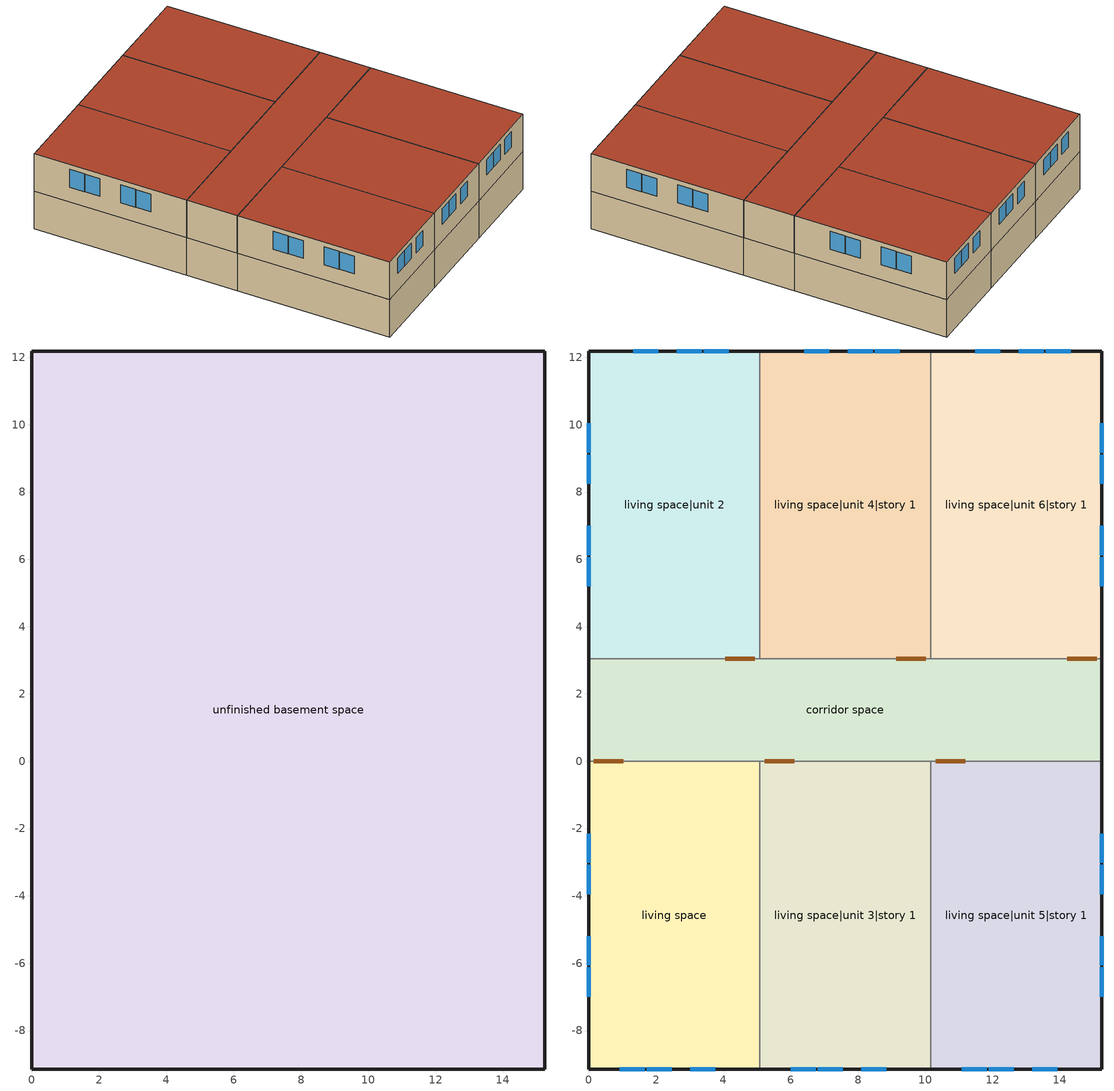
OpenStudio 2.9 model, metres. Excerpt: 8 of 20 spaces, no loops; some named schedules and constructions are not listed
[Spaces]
unfinished basement space
 floor foundation (FloorFndGrndUnfinB): 0,0 0,3.05 15.24,3.05 15.24,0 z-2.44
 floor foundation (FloorFndGrndUnfinB 1): 0,-9.14 0,0 5.08,0 5.08,-9.14 z-2.44
 floor foundation (FloorFndGrndUnfinB 2): 0,3.05 0,12.19 5.08,12.19 5.08,3.05 z-2.44
 floor foundation (FloorFndGrndUnfinB 5): 5.08,-9.14 5.08,0 10.16,0 10.16,-9.14 z-2.44
 floor foundation (FloorFndGrndUnfinB 3): 5.08,3.05 5.08,12.19 10.16,12.19 10.16,3.05 z-2.44
 floor foundation (FloorFndGrndUnfinB 4): 10.16,-9.14 10.16,0 15.24,0 15.24,-9.14 z-2.44
 floor foundation (FloorFndGrndUnfinB 6): 10.16,3.05 10.16,12.19 15.24,12.19 15.24,3.05 z-2.44
 wall foundation (WallFndGrndUnfinB): 0,3.05 0,0 / 15.24,0 15.24,3.05 z-2.44:0
 wall foundation (WallFndGrndUnfinB 1): 0,0 0,-9.14 5.08,-9.14 z-2.44:0
 wall foundation (WallFndGrndUnfinB 2): 5.08,12.19 0,12.19 0,3.05 z-2.44:0
 wall foundation (WallFndGrndUnfinB 5): 5.08,-9.14 10.16,-9.14 z-2.44:0
 wall foundation (WallFndGrndUnfinB 3): 10.16,12.19 5.08,12.19 z-2.44:0
 wall foundation (WallFndGrndUnfinB 4): 10.16,-9.14 15.24,-9.14 15.24,0 z-2.44:0
 wall foundation (WallFndGrndUnfinB 6): 15.24,3.05 15.24,12.19 10.16,12.19 z-2.44:0
 ceiling adiabatic (RoofUnfinUninsExt): 15.24,0 15.24,3.05 0,3.05 0,0 z0
living space
 floor to unfinished basement space (FloorUnfinBInsFin Reversed): 0,-9.14 0,0 5.08,0 5.08,-9.14 z0
 wall outside (WallExtInsFin): 0,0 0,-9.14 5.08,-9.14 z0:2.44
 wall adiabatic (WallIntFinUninsFin): 5.08,0 0,0 z0:2.44
 wall to living space|unit 3|story 1 (WallIntFinUninsFin Reversed): 5.08,-9.14 5.08,0 z0:2.44
 window (WindowConstruction): 0.92,-9.14 1.66,-9.14 / 1.72,-9.14 2.47,-9.14 / 3.01,-9.14 3.76,-9.14 z1.14:2.13; 0,-2.15 0,-3.02 / 0,-3.08 0,-3.95 / 0,-5.2 0,-6.07 / 0,-6.13 0,-6.99 z0.98:2.13
 roof outside (RoofFinInsExt): 5.08,-9.14 5.08,0 0,0 0,-9.14 z2.44
living space|unit 2
 floor to unfinished basement space (FloorUnfinBInsFin Reversed): 0,3.05 0,12.19 5.08,12.19 5.08,3.05 z0
 wall outside (WallExtInsFin): 5.08,12.19 0,12.19 0,3.05 z0:2.44
 wall to living space|unit 4|story 1 (WallIntFinUninsFin Reversed): 5.08,3.05 5.08,12.19 z0:2.44
 wall adiabatic (WallIntFinUninsFin): 0,3.05 5.08,3.05 z0:2.44
 window (WindowConstruction): 4.16,12.19 3.42,12.19 / 3.36,12.19 2.61,12.19 / 2.07,12.19 1.32,12.19 z1.14:2.13; 0,10.04 0,9.17 / 0,9.11 0,8.25 / 0,6.99 0,6.13 / 0,6.07 0,5.2 z0.98:2.13
 roof outside (RoofFinInsExt): 5.08,3.05 5.08,12.19 0,12.19 0,3.05 z2.44
living space|unit 3|story 1
 floor to unfinished basement space (FloorUnfinBInsFin Reversed): 5.08,-9.14 5.08,0 10.16,0 10.16,-9.14 z0
 wall outside (WallExtInsFin): 5.08,-9.14 10.16,-9.14 z0:2.44
 wall to living space|unit 5|story 1 (WallIntFinUninsFin Reversed): 10.16,-9.14 10.16,0 z0:2.44
 wall adiabatic (WallIntFinUninsFin): 10.16,0 5.08,0 z0:2.44
 window (WindowConstruction): 6,-9.14 6.74,-9.14 / 6.8,-9.14 7.55,-9.14 / 8.09,-9.14 8.84,-9.14 z1.14:2.13
 roof outside (RoofFinInsExt): 10.16,-9.14 10.16,0 5.08,0 5.08,-9.14 z2.44
living space|unit 4|story 1
 floor to unfinished basement space (FloorUnfinBInsFin Reversed): 5.08,3.05 5.08,12.19 10.16,12.19 10.16,3.05 z0
 wall outside (WallExtInsFin): 10.16,12.19 5.08,12.19 z0:2.44
 wall to living space|unit 6|story 1 (WallIntFinUninsFin): 10.16,3.05 10.16,12.19 z0:2.44
 wall adiabatic (WallIntFinUninsFin): 5.08,3.05 10.16,3.05 z0:2.44
 window (WindowConstruction): 9.24,12.19 8.5,12.19 / 8.44,12.19 7.69,12.19 / 7.15,12.19 6.4,12.19 z1.14:2.13
 roof outside (RoofFinInsExt): 10.16,3.05 10.16,12.19 5.08,12.19 5.08,3.05 z2.44
living space|unit 5|story 1
 floor to unfinished basement space (FloorUnfinBInsFin Reversed): 10.16,-9.14 10.16,0 15.24,0 15.24,-9.14 z0
 wall outside (WallExtInsFin): 10.16,-9.14 15.24,-9.14 15.24,0 z0:2.44
 wall adiabatic (WallIntFinUninsFin): 15.24,0 10.16,0 z0:2.44
 window (WindowConstruction): 11.08,-9.14 11.82,-9.14 / 11.88,-9.14 12.63,-9.14 / 13.17,-9.14 13.92,-9.14 z1.14:2.13; 15.24,-6.99 15.24,-6.13 / 15.24,-6.07 15.24,-5.2 / 15.24,-3.95 15.24,-3.08 / 15.24,-3.02 15.24,-2.15 z0.98:2.13
 roof outside (RoofFinInsExt): 15.24,-9.14 15.24,0 10.16,0 10.16,-9.14 z2.44
living space|unit 6|story 1
 floor to unfinished basement space (FloorUnfinBInsFin Reversed): 10.16,3.05 10.16,12.19 15.24,12.19 15.24,3.05 z0
 wall outside (WallExtInsFin): 15.24,3.05 15.24,12.19 10.16,12.19 z0:2.44
 wall adiabatic (WallIntFinUninsFin): 10.16,3.05 15.24,3.05 z0:2.44
 window (WindowConstruction): 14.32,12.19 13.58,12.19 / 13.52,12.19 12.77,12.19 / 12.23,12.19 11.48,12.19 z1.14:2.13; 15.24,5.2 15.24,6.07 / 15.24,6.13 15.24,6.99 / 15.24,8.25 15.24,9.11 / 15.24,9.17 15.24,10.04 z0.98:2.13
 roof outside (RoofFinInsExt): 15.24,3.05 15.24,12.19 10.16,12.19 10.16,3.05 z2.44
corridor space
 floor adiabatic (FloorUnfinUninsUnfin): 0,0 0,3.05 15.24,3.05 15.24,0 z0
 wall outside (WallExtUninsUnfin): 0,3.05 0,0 / 15.24,0 15.24,3.05 z0:2.44
 wall adiabatic (WallIntUnfinUninsUnfin): 0,0 5.08,0 10.16,0 15.24,0 / 15.24,3.05 10.16,3.05 5.08,3.05 0,3.05 z0:2.44
 door inside (UninsDoor): 0.15,0 1.02,0 / 4.93,3.05 4.06,3.05 / 5.23,0 6.1,0 / 10.01,3.05 9.14,3.05 / 10.31,0 11.18,0 / 15.09,3.05 14.22,3.05 z0:2.13
 roof outside (RoofUnfinUninsExt): 15.24,0 15.24,3.05 0,3.05 0,0 z2.44
[EnergyManagementSystem:Subroutine]
res_ds_res_ac_unit_6_asys_lk_subrout: Set f_sup = 0.19990009990009988; Set f_ret = 0.10009990009990012; Set f_OA = 0.0; Set oafrate = f_OA * res_ds_res_ac_unit_6_asys_AhVfr; Set suplkfrate = f_sup * res_ds_res_ac_unit_6_asys_AhVfr; Set retlkfrate = f_ret * res_ds_res_ac_unit_6_asys_AhVfr; Set res_ds_res_ac_unit_6_asys_AhToLiv = (@Abs (suplkfrate-retlkfrate-oafrate)); Set res_ds_res_ac_unit_6_asys_LivToAh = 0; Set res_ds_res_ac_unit_6_asys_lk_sup_fan_equiv = 0; Set res_ds_res_ac_unit_6_asys_lk_ret_fan_equiv = oafrate; If res_ds_res_ac_unit_6_asys_AhMfr>0; Set h_SA=(@HFnTdbW res_ds_res_ac_unit_6_asys_AhTt res_ds_res_ac_unit_6_asys_AhWt); Set h_AHZ=(@HFnTdbW res_ds_res_ac_unit_6_asys_AhT res_ds_res_ac_unit_6_asys_AhW); Set h_RA=(@HFnTdbW res_ds_res_ac_unit_6_asys_RaT res_ds_res_ac_unit_6_asys_RaW); Set h_fg=(@HfgAirFnWTdb res_ds_res_ac_unit_6_asys_AhWt res_ds_res_ac_unit_6_asys_AhTt); Set SALkQtot=f_sup*res_ds_res_ac_unit_6_asys_AhMfr*(h_RA-h_SA); Set temp1=h_fg*(res_ds_res_ac_unit_6_asys_RaW-res_ds_res_ac_unit_6_asys_AhWt); Set res_ds_res_ac_unit_6_asys_SupLatLkToLv = f_sup*res_ds_res_ac_unit_6_asys_AhMfr*temp1; Set res_ds_res_ac_unit_6_asys_SupSLkToLv = SALkQtot-res_ds_res_ac_unit_6_asys_SupLatLkToLv; Set eTm=(res_ds_res_ac_unit_6_asys_FanRtf/(res_ds_res_ac_unit_6_asys_AhMfr*1006.0))*41.89; Set eTm=0-eTm; Set temp4=res_ds_res_ac_unit_6_asys_AhT; Set tsup=temp4+((res_ds_res_ac_unit_6_asys_AhTt-res_ds_res_ac_unit_6_asys_AhT)*(@Exp eTm)); Set temp5=tsup-res_ds_res_ac_unit_6_asys_AhTt; Set res_ds_res_ac_unit_6_asys_SupDCnToLv = res_ds_res_ac_unit_6_asys_AhMfr*1006.0*temp5; Set res_ds_res_ac_unit_6_asys_SupDCnToAh = 0-res_ds_res_ac_unit_6_asys_SupDCnToLv; Set eTm=(res_ds_res_ac_unit_6_asys_FanRtf/(res_ds_res_ac_unit_6_asys_AhMfr*1006.0))*15.515; Set eTm=0-eTm; Set temp6=res_ds_res_ac_unit_6_asys_AhT; Set tret=temp6+((res_ds_res_ac_unit_6_asys_RaT-res_ds_res_ac_unit_6_asys_AhT)*(@Exp eTm)); Set temp7=tret-res_ds_res_ac_unit_6_asys_RaT; Set res_ds_res_ac_unit_6_asys_RetDCnToPl=res_ds_res_ac_unit_6_asys_AhMfr*1006.0*temp7; Set res_ds_res_ac_unit_6_asys_RetDCnToAh=0-res_ds_res_ac_unit_6_asys_RetDCnToPl; Set res_ds_res_ac_unit_6_asys_RetLatLk=0; Set temp2=(res_ds_res_ac_unit_6_asys_AhT-res_ds_res_ac_unit_6_asys_RaT); Set res_ds_res_ac_unit_6_asys_RetSLk=f_ret*res_ds_res_ac_unit_6_asys_AhMfr*1006.0*temp2; Set QtLkToAHZn=f_sup*res_ds_res_ac_unit_6_asys_AhMfr*(h_SA-h_AHZ); Set temp3=(res_ds_res_ac_unit_6_asys_AhWt-res_ds_res_ac_unit_6_asys_AhW); Set res_ds_res_ac_unit_6_asys_SupLatLkToAh=f_sup*res_ds_res_ac_unit_6_asys_AhMfr*h_fg; Set res_ds_res_ac_unit_6_asys_SupLatLkToAh=res_ds_res_ac_unit_6_asys_SupLatLkToAh*temp3; Set res_ds_res_ac_unit_6_asys_SupSLkToAh=QtLkToAHZn-res_ds_res_ac_unit_6_asys_SupLatLkToAh; Else; Set res_ds_res_ac_unit_6_asys_SupLatLkToLv=0; Set res_ds_res_ac_unit_6_asys_SupSLkToLv=0; Set res_ds_res_ac_unit_6_asys_SupDCnToLv=0; Set res_ds_res_ac_unit_6_asys_SupDCnToAh=0; Set res_ds_res_ac_unit_6_asys_RetDCnToPl=0; Set res_ds_res_ac_unit_6_asys_RetDCnToAh=0; Set res_ds_res_ac_unit_6_asys_RetLatLk=0; Set res_ds_res_ac_unit_6_asys_RetSLk=0; Set res_ds_res_ac_unit_6_asys_SupLatLkToAh=0; Set res_ds_res_ac_unit_6_asys_SupSLkToAh=0; EndIf
res_ds_res_fur_gas_unit_6_asys_lk_subrout: Set f_sup = 0.19990009990009988; Set f_ret = 0.10009990009990012; Set f_OA = 0.0; Set oafrate = f_OA * res_ds_res_fur_gas_unit_6_asys_AhVfr; Set suplkfrate = f_sup * res_ds_res_fur_gas_unit_6_asys_AhVfr; Set retlkfrate = f_ret * res_ds_res_fur_gas_unit_6_asys_AhVfr; Set res_ds_res_fur_gas_unit_6_asys_AhToLiv = (@Abs (suplkfrate-retlkfrate-oafrate)); Set res_ds_res_fur_gas_unit_6_asys_LivToAh = 0; Set res_ds_res_fur_gas_unit_6_asys_lk_sup_fan_equiv = 0; Set res_ds_res_fur_gas_unit_6_asys_lk_ret_fan_equiv = oafrate; If res_ds_res_fur_gas_unit_6_asys_AhMfr>0; Set h_SA=(@HFnTdbW res_ds_res_fur_gas_unit_6_asys_AhTt res_ds_res_fur_gas_unit_6_asys_AhWt); Set h_AHZ=(@HFnTdbW res_ds_res_fur_gas_unit_6_asys_AhT res_ds_res_fur_gas_unit_6_asys_AhW); Set h_RA=(@HFnTdbW res_ds_res_fur_gas_unit_6_asys_RaT res_ds_res_fur_gas_unit_6_asys_RaW); Set h_fg=(@HfgAirFnWTdb res_ds_res_fur_gas_unit_6_asys_AhWt res_ds_res_fur_gas_unit_6_asys_AhTt); Set SALkQtot=f_sup*res_ds_res_fur_gas_unit_6_asys_AhMfr*(h_RA-h_SA); Set temp1=h_fg*(res_ds_res_fur_gas_unit_6_asys_RaW-res_ds_res_fur_gas_unit_6_asys_AhWt); Set res_ds_res_fur_gas_unit_6_asys_SupLatLkToLv = f_sup*res_ds_res_fur_gas_unit_6_asys_AhMfr*temp1; Set res_ds_res_fur_gas_unit_6_asys_SupSLkToLv = SALkQtot-res_ds_res_fur_gas_unit_6_asys_SupLatLkToLv; Set eTm=(res_ds_res_fur_gas_unit_6_asys_FanRtf/(res_ds_res_fur_gas_unit_6_asys_AhMfr*1006.0))*41.89; Set eTm=0-eTm; Set temp4=res_ds_res_fur_gas_unit_6_asys_AhT; Set tsup=temp4+((res_ds_res_fur_gas_unit_6_asys_AhTt-res_ds_res_fur_gas_unit_6_asys_AhT)*(@Exp eTm)); Set temp5=tsup-res_ds_res_fur_gas_unit_6_asys_AhTt; Set res_ds_res_fur_gas_unit_6_asys_SupDCnToLv = res_ds_res_fur_gas_unit_6_asys_AhMfr*1006.0*temp5; Set res_ds_res_fur_gas_unit_6_asys_SupDCnToAh = 0-res_ds_res_fur_gas_unit_6_asys_SupDCnToLv; Set eTm=(res_ds_res_fur_gas_unit_6_asys_FanRtf/(res_ds_res_fur_gas_unit_6_asys_AhMfr*1006.0))*15.515; Set eTm=0-eTm; Set temp6=res_ds_res_fur_gas_unit_6_asys_AhT; Set tret=temp6+((res_ds_res_fur_gas_unit_6_asys_RaT-res_ds_res_fur_gas_unit_6_asys_AhT)*(@Exp eTm)); Set temp7=tret-res_ds_res_fur_gas_unit_6_asys_RaT; Set res_ds_res_fur_gas_unit_6_asys_RetDCnToPl=res_ds_res_fur_gas_unit_6_asys_AhMfr*1006.0*temp7; Set res_ds_res_fur_gas_unit_6_asys_RetDCnToAh=0-res_ds_res_fur_gas_unit_6_asys_RetDCnToPl; Set res_ds_res_fur_gas_unit_6_asys_RetLatLk=0; Set temp2=(res_ds_res_fur_gas_unit_6_asys_AhT-res_ds_res_fur_gas_unit_6_asys_RaT); Set res_ds_res_fur_gas_unit_6_asys_RetSLk=f_ret*res_ds_res_fur_gas_unit_6_asys_AhMfr*1006.0*temp2; Set QtLkToAHZn=f_sup*res_ds_res_fur_gas_unit_6_asys_AhMfr*(h_SA-h_AHZ); Set temp3=(res_ds_res_fur_gas_unit_6_asys_AhWt-res_ds_res_fur_gas_unit_6_asys_AhW); Set res_ds_res_fur_gas_unit_6_asys_SupLatLkToAh=f_sup*res_ds_res_fur_gas_unit_6_asys_AhMfr*h_fg; Set res_ds_res_fur_gas_unit_6_asys_SupLatLkToAh=res_ds_res_fur_gas_unit_6_asys_SupLatLkToAh*temp3; Set res_ds_res_fur_gas_unit_6_asys_SupSLkToAh=QtLkToAHZn-res_ds_res_fur_gas_unit_6_asys_SupLatLkToAh; Else; Set res_ds_res_fur_gas_unit_6_asys_SupLatLkToLv=0; Set res_ds_res_fur_gas_unit_6_asys_SupSLkToLv=0; Set res_ds_res_fur_gas_unit_6_asys_SupDCnToLv=0; Set res_ds_res_fur_gas_unit_6_asys_SupDCnToAh=0; Set res_ds_res_fur_gas_unit_6_asys_RetDCnToPl=0; Set res_ds_res_fur_gas_unit_6_asys_RetDCnToAh=0; Set res_ds_res_fur_gas_unit_6_asys_RetLatLk=0; Set res_ds_res_fur_gas_unit_6_asys_RetSLk=0; Set res_ds_res_fur_gas_unit_6_asys_SupLatLkToAh=0; Set res_ds_res_fur_gas_unit_6_asys_SupSLkToAh=0; EndIf
[EnergyManagementSystem:ProgramCallingManager]
res ds res fur gas_unit 5 asys program calling manager: EndOfSystemTimestepAfterHVACReporting; res_ds_res_fur_gas_unit_5_asys_program
res af_6 program calling manager: BeginTimestepBeforePredictor; res_infil_6_program; res_nv_6_program
res ds res ac_unit 6 asys program calling manager: EndOfSystemTimestepAfterHVACReporting; res_ds_res_ac_unit_6_asys_program
res ds res fur gas_unit 6 asys program calling manager: EndOfSystemTimestepAfterHVACReporting; res_ds_res_fur_gas_unit_6_asys_program
[Schedule:Ruleset]
Name | Default Day Schedule | Summer Design Day Schedule | Winter Design Day Schedule
res nv_1 temp schedule | Schedule Day 20
res nv_1 avail schedule | Schedule Day 21
res mv_1 range exhaust schedule | Schedule Day 24 | res mv_1 range exhaust schedule summer design | res mv_1 range exhaust schedule winter design
res mv_1 bath exhaust schedule | Schedule Day 25 | res mv_1 bath exhaust schedule summer design | res mv_1 bath exhaust schedule winter design
res nv_2 temp schedule | Schedule Day 26
res nv_2 avail schedule | Schedule Day 27
res mv_2 range exhaust schedule | Schedule Day 30 | res mv_2 range exhaust schedule summer design | res mv_2 range exhaust schedule winter design
res mv_2 bath exhaust schedule | Schedule Day 31 | res mv_2 bath exhaust schedule summer design | res mv_2 bath exhaust schedule winter design
res nv_3 temp schedule | Schedule Day 32
res nv_3 avail schedule | Schedule Day 33
res mv_3 range exhaust schedule | Schedule Day 36 | res mv_3 range exhaust schedule summer design | res mv_3 range exhaust schedule winter design
res mv_3 bath exhaust schedule | Schedule Day 37 | res mv_3 bath exhaust schedule summer design | res mv_3 bath exhaust schedule winter design
res nv_4 temp schedule | Schedule Day 38
res nv_4 avail schedule | Schedule Day 39
res mv_4 range exhaust schedule | Schedule Day 42 | res mv_4 range exhaust schedule summer design | res mv_4 range exhaust schedule winter design
res mv_4 bath exhaust schedule | Schedule Day 43 | res mv_4 bath exhaust schedule summer design | res mv_4 bath exhaust schedule winter design
res nv_5 temp schedule | Schedule Day 44
res nv_5 avail schedule | Schedule Day 45
res mv_5 range exhaust schedule | Schedule Day 48 | res mv_5 range exhaust schedule summer design | res mv_5 range exhaust schedule winter design
res mv_5 bath exhaust schedule | Schedule Day 49 | res mv_5 bath exhaust schedule summer design | res mv_5 bath exhaust schedule winter design
res nv_6 temp schedule | Schedule Day 50
res nv_6 avail schedule | Schedule Day 51
res mv_6 range exhaust schedule | Schedule Day 54 | res mv_6 range exhaust schedule summer design | res mv_6 range exhaust schedule winter design
res mv_6 bath exhaust schedule | Schedule Day 55 | res mv_6 bath exhaust schedule summer design | res mv_6 bath exhaust schedule winter design
[Schedule:Day]
Window shading schedule allday1; Window shading schedule allday2; Window shading schedule allday3; Window shading schedule allday4; Window shading schedule allday11; Window shading schedule allday12; Schedule Day 5; Schedule Day 6; Schedule Day 7; res refrig schedule winter design; Schedule Day 20; Schedule Day 21; Schedule Day 24; res mv_1 range exhaust schedule winter design; Schedule Day 25; res mv_1 bath exhaust schedule winter design; Schedule Day 26; Schedule Day 27; Schedule Day 30; res mv_2 range exhaust schedule winter design; Schedule Day 31; res mv_2 bath exhaust schedule winter design; Schedule Day 32; Schedule Day 33; Schedule Day 36; res mv_3 range exhaust schedule winter design; Schedule Day 37; res mv_3 bath exhaust schedule winter design; Schedule Day 38; Schedule Day 39; Schedule Day 42; res mv_4 range exhaust schedule winter design; Schedule Day 43; res mv_4 bath exhaust schedule winter design; Schedule Day 44; Schedule Day 45; Schedule Day 48; res mv_5 range exhaust schedule winter design; Schedule Day 49; res mv_5 bath exhaust schedule winter design; Schedule Day 50; Schedule Day 51; Schedule Day 54; res mv_6 range exhaust schedule winter design; Schedule Day 55; res mv_6 bath exhaust schedule winter design: 24, 0, 0
Window shading schedule allday5; Window shading schedule allday6; Window shading schedule allday7; Window shading schedule allday8; Window shading schedule allday9; Window shading schedule allday10; res refrig schedule summer design; res mv_1 range exhaust schedule summer design; res mv_1 bath exhaust schedule summer design; res mv_2 range exhaust schedule summer design; res mv_2 bath exhaust schedule summer design; res mv_3 range exhaust schedule summer design; res mv_3 bath exhaust schedule summer design; res mv_4 range exhaust schedule summer design; res mv_4 bath exhaust schedule summer design; res mv_5 range exhaust schedule summer design; res mv_5 bath exhaust schedule summer design; res mv_6 range exhaust schedule summer design; res mv_6 bath exhaust schedule summer design: 24, 0, 1
res heating setpoint allday1; res heating setpoint allday2; res heating setpoint allday3; res heating setpoint allday4; res heating setpoint allday5; res heating setpoint allday6; res heating setpoint allday7; res heating setpoint allday8; res heating setpoint allday9; res heating setpoint allday10; res heating setpoint allday11; res heating setpoint allday12: 24, 0, 21.6667
res heating setpoint winter design; res cooling setpoint winter design: 24, 0, 21.1111
res heating setpoint summer design; res cooling setpoint summer design; res nv_1 temp schedule allday1; res nv_1 temp schedule allday2; res nv_1 temp schedule allday3; res nv_1 temp schedule allday4; res nv_1 temp schedule allday11; res nv_1 temp schedule allday12; res nv_2 temp schedule allday1; res nv_2 temp schedule allday2; res nv_2 temp schedule allday3; res nv_2 temp schedule allday4; res nv_2 temp schedule allday11; res nv_2 temp schedule allday12; res nv_3 temp schedule allday1; res nv_3 temp schedule allday2; res nv_3 temp schedule allday3; res nv_3 temp schedule allday4; res nv_3 temp schedule allday11; res nv_3 temp schedule allday12; res nv_4 temp schedule allday1; res nv_4 temp schedule allday2; res nv_4 temp schedule allday3; res nv_4 temp schedule allday4; res nv_4 temp schedule allday11; res nv_4 temp schedule allday12; res nv_5 temp schedule allday1; res nv_5 temp schedule allday2; res nv_5 temp schedule allday3; res nv_5 temp schedule allday4; res nv_5 temp schedule allday11; res nv_5 temp schedule allday12; res nv_6 temp schedule allday1; res nv_6 temp schedule allday2; res nv_6 temp schedule allday3; res nv_6 temp schedule allday4; res nv_6 temp schedule allday11; res nv_6 temp schedule allday12: 24, 0, 23.8889
res cooling setpoint allday1; res cooling setpoint allday2; res cooling setpoint allday3; res cooling setpoint allday4; res cooling setpoint allday5; res cooling setpoint allday6; res cooling setpoint allday7; res cooling setpoint allday8; res cooling setpoint allday9; res cooling setpoint allday10; res cooling setpoint allday11; res cooling setpoint allday12: 24, 0, 24.4444
res refrig schedule allday1; res refrig schedule allday12: 1, 0, 0.610949, 2, 0, 0.595675, 3, 0, 0.580401, 4, 0, 0.565128, 6, 0, 0.549854, 7, 0, 0.580401, 8, 0, 0.610949, 10, 0, 0.626223, 12, 0, 0.610949, 15, 0, 0.641496, 16, 0, 0.626223, 17, 0, 0.672044, 18, 0, 0.733139, 19, 0, 0.763686, 20, 0, 0.733139, 21, 0, 0.717865, 22, 0, 0.702591, 23, 0, 0.672044, 24, 0, 0.626223
res refrig schedule allday2: 1, 0, 0.609489, 2, 0, 0.594252, 3, 0, 0.579015, 4, 0, 0.563777, 6, 0, 0.54854, 7, 0, 0.579015, 8, 0, 0.609489, 10, 0, 0.624726, 12, 0, 0.609489, 15, 0, 0.639964, 16, 0, 0.624726, 17, 0, 0.670438, 18, 0, 0.731387, 19, 0, 0.761861, 20, 0, 0.731387, 21, 0, 0.71615, 22, 0, 0.700912, 23, 0, 0.670438, 24, 0, 0.624726
res refrig schedule allday3; res refrig schedule allday4; res refrig schedule allday5: 1, 0, 0.791241, 2, 0, 0.77146, 3, 0, 0.751679, 4, 0, 0.731898, 6, 0, 0.712117, 7, 0, 0.751679, 8, 0, 0.791241, 10, 0, 0.811022, 12, 0, 0.791241, 15, 0, 0.830803, 16, 0, 0.811022, 17, 0, 0.870365, 18, 0, 0.949489, 19, 0, 0.989051, 20, 0, 0.949489, 21, 0, 0.929708, 22, 0, 0.909927, 23, 0, 0.870365, 24, 0, 0.811022
res refrig schedule allday6; res refrig schedule allday7; res refrig schedule allday8; res refrig schedule allday9: 1, 0, 0.8, 2, 0, 0.78, 3, 0, 0.76, 4, 0, 0.74, 6, 0, 0.72, 7, 0, 0.76, 8, 0, 0.8, 10, 0, 0.82, 12, 0, 0.8, 15, 0, 0.84, 16, 0, 0.82, 17, 0, 0.88, 18, 0, 0.96, 19, 0, 1, 20, 0, 0.96, 21, 0, 0.94, 22, 0, 0.92, 23, 0, 0.88, 24, 0, 0.82
res refrig schedule allday10: 1, 0, 0.679562, 2, 0, 0.662573, 3, 0, 0.645584, 4, 0, 0.628595, 6, 0, 0.611606, 7, 0, 0.645584, 8, 0, 0.679562, 10, 0, 0.696551, 12, 0, 0.679562, 15, 0, 0.71354, 16, 0, 0.696551, 17, 0, 0.747518, 18, 0, 0.815474, 19, 0, 0.849453, 20, 0, 0.815474, 21, 0, 0.798485, 22, 0, 0.781496, 23, 0, 0.747518, 24, 0, 0.696551
res refrig schedule allday11: 1, 0, 0.675182, 2, 0, 0.658303, 3, 0, 0.641423, 4, 0, 0.624544, 6, 0, 0.607664, 7, 0, 0.641423, 8, 0, 0.675182, 10, 0, 0.692062, 12, 0, 0.675182, 15, 0, 0.708942, 16, 0, 0.692062, 17, 0, 0.742701, 18, 0, 0.810219, 19, 0, 0.843978, 20, 0, 0.810219, 21, 0, 0.793339, 22, 0, 0.77646, 23, 0, 0.742701, 24, 0, 0.692062
res nv_1 temp schedule allday5; res nv_1 temp schedule allday6; res nv_1 temp schedule allday7; res nv_1 temp schedule allday8; res nv_1 temp schedule allday9; res nv_1 temp schedule allday10; res nv_2 temp schedule allday5; res nv_2 temp schedule allday6; res nv_2 temp schedule allday7; res nv_2 temp schedule allday8; res nv_2 temp schedule allday9; res nv_2 temp schedule allday10; res nv_3 temp schedule allday5; res nv_3 temp schedule allday6; res nv_3 temp schedule allday7; res nv_3 temp schedule allday8; res nv_3 temp schedule allday9; res nv_3 temp schedule allday10; res nv_4 temp schedule allday5; res nv_4 temp schedule allday6; res nv_4 temp schedule allday7; res nv_4 temp schedule allday8; res nv_4 temp schedule allday9; res nv_4 temp schedule allday10; res nv_5 temp schedule allday5; res nv_5 temp schedule allday6; res nv_5 temp schedule allday7; res nv_5 temp schedule allday8; res nv_5 temp schedule allday9; res nv_5 temp schedule allday10; res nv_6 temp schedule allday5; res nv_6 temp schedule allday6; res nv_6 temp schedule allday7; res nv_6 temp schedule allday8; res nv_6 temp schedule allday9; res nv_6 temp schedule allday10: 24, 0, 22.2222
res nv_1 availability schedule allday1 on; res nv_1 availability schedule allday1 on 1; res nv_1 availability schedule allday1 on 2; res nv_1 availability schedule allday1 on 3; res nv_1 availability schedule allday1 on 4; res nv_1 availability schedule allday1 on 5; res nv_1 availability schedule allday1 on 6; res nv_1 availability schedule allday1 on 7; res nv_1 availability schedule allday1 on 8; res nv_1 availability schedule allday1 on 9; res nv_1 availability schedule allday1 on 10; res nv_1 availability schedule allday1 on 11; res nv_2 availability schedule allday1 on; res nv_2 availability schedule allday1 on 1; res nv_2 availability schedule allday1 on 2; res nv_2 availability schedule allday1 on 3; res nv_2 availability schedule allday1 on 4; res nv_2 availability schedule allday1 on 5; res nv_2 availability schedule allday1 on 6; res nv_2 availability schedule allday1 on 7; res nv_2 availability schedule allday1 on 8; res nv_2 availability schedule allday1 on 9; res nv_2 availability schedule allday1 on 10; res nv_2 availability schedule allday1 on 11; res nv_3 availability schedule allday1 on; res nv_3 availability schedule allday1 on 1; res nv_3 availability schedule allday1 on 2; res nv_3 availability schedule allday1 on 3; res nv_3 availability schedule allday1 on 4; res nv_3 availability schedule allday1 on 5; res nv_3 availability schedule allday1 on 6; res nv_3 availability schedule allday1 on 7; res nv_3 availability schedule allday1 on 8; res nv_3 availability schedule allday1 on 9; res nv_3 availability schedule allday1 on 10; res nv_3 availability schedule allday1 on 11; res nv_4 availability schedule allday1 on; res nv_4 availability schedule allday1 on 1; res nv_4 availability schedule allday1 on 2; res nv_4 availability schedule allday1 on 3; res nv_4 availability schedule allday1 on 4; res nv_4 availability schedule allday1 on 5; res nv_4 availability schedule allday1 on 6; res nv_4 availability schedule allday1 on 7; res nv_4 availability schedule allday1 on 8; res nv_4 availability schedule allday1 on 9; res nv_4 availability schedule allday1 on 10; res nv_4 availability schedule allday1 on 11; res nv_5 availability schedule allday1 on; res nv_5 availability schedule allday1 on 1; res nv_5 availability schedule allday1 on 2; res nv_5 availability schedule allday1 on 3; res nv_5 availability schedule allday1 on 4; res nv_5 availability schedule allday1 on 5; res nv_5 availability schedule allday1 on 6; res nv_5 availability schedule allday1 on 7; res nv_5 availability schedule allday1 on 8; res nv_5 availability schedule allday1 on 9; res nv_5 availability schedule allday1 on 10; res nv_5 availability schedule allday1 on 11; res nv_6 availability schedule allday1 on; res nv_6 availability schedule allday1 on 1; res nv_6 availability schedule allday1 on 2; res nv_6 availability schedule allday1 on 3; res nv_6 availability schedule allday1 on 4; res nv_6 availability schedule allday1 on 5; res nv_6 availability schedule allday1 on 6; res nv_6 availability schedule allday1 on 7; res nv_6 availability schedule allday1 on 8; res nv_6 availability schedule allday1 on 9; res nv_6 availability schedule allday1 on 10; res nv_6 availability schedule allday1 on 11: 1, 0, 1, 2, 0, 1, 3, 0, 1, 4, 0, 1, 5, 0, 1, 6, 0, 1, 7, 0, 1, 8, 0, 1, 9, 0, 1, 10, 0, 1, 11, 0, 1, 12, 0, 1, 13, 0, 1, 14, 0, 1, 15, 0, 1, 16, 0, 1, 17, 0, 1, 18, 0, 1, 19, 0, 1, 20, 0, 1, 21, 0, 1, 22, 0, 1, 23, 0, 1, 24, 0, 1
res mv_1 range exhaust schedule allday1; res mv_1 range exhaust schedule allday2; res mv_1 range exhaust schedule allday3; res mv_1 range exhaust schedule allday4; res mv_1 range exhaust schedule allday5; res mv_1 range exhaust schedule allday6; res mv_1 range exhaust schedule allday7; res mv_1 range exhaust schedule allday8; res mv_1 range exhaust schedule allday9; res mv_1 range exhaust schedule allday10; res mv_1 range exhaust schedule allday11; res mv_1 range exhaust schedule allday12; res mv_2 range exhaust schedule allday1; res mv_2 range exhaust schedule allday2; res mv_2 range exhaust schedule allday3; res mv_2 range exhaust schedule allday4; res mv_2 range exhaust schedule allday5; res mv_2 range exhaust schedule allday6; res mv_2 range exhaust schedule allday7; res mv_2 range exhaust schedule allday8; res mv_2 range exhaust schedule allday9; res mv_2 range exhaust schedule allday10; res mv_2 range exhaust schedule allday11; res mv_2 range exhaust schedule allday12; res mv_3 range exhaust schedule allday1; res mv_3 range exhaust schedule allday2; res mv_3 range exhaust schedule allday3; res mv_3 range exhaust schedule allday4; res mv_3 range exhaust schedule allday5; res mv_3 range exhaust schedule allday6; res mv_3 range exhaust schedule allday7; res mv_3 range exhaust schedule allday8; res mv_3 range exhaust schedule allday9; res mv_3 range exhaust schedule allday10; res mv_3 range exhaust schedule allday11; res mv_3 range exhaust schedule allday12; res mv_4 range exhaust schedule allday1; res mv_4 range exhaust schedule allday2; res mv_4 range exhaust schedule allday3; res mv_4 range exhaust schedule allday4; res mv_4 range exhaust schedule allday5; res mv_4 range exhaust schedule allday6; res mv_4 range exhaust schedule allday7; res mv_4 range exhaust schedule allday8; res mv_4 range exhaust schedule allday9; res mv_4 range exhaust schedule allday10; res mv_4 range exhaust schedule allday11; res mv_4 range exhaust schedule allday12; res mv_5 range exhaust schedule allday1; res mv_5 range exhaust schedule allday2; res mv_5 range exhaust schedule allday3; res mv_5 range exhaust schedule allday4; res mv_5 range exhaust schedule allday5; res mv_5 range exhaust schedule allday6; res mv_5 range exhaust schedule allday7; res mv_5 range exhaust schedule allday8; res mv_5 range exhaust schedule allday9; res mv_5 range exhaust schedule allday10; res mv_5 range exhaust schedule allday11; res mv_5 range exhaust schedule allday12; res mv_6 range exhaust schedule allday1; res mv_6 range exhaust schedule allday2; res mv_6 range exhaust schedule allday3; res mv_6 range exhaust schedule allday4; res mv_6 range exhaust schedule allday5; res mv_6 range exhaust schedule allday6; res mv_6 range exhaust schedule allday7; res mv_6 range exhaust schedule allday8; res mv_6 range exhaust schedule allday9; res mv_6 range exhaust schedule allday10; res mv_6 range exhaust schedule allday11; res mv_6 range exhaust schedule allday12: 15, 0, 0, 16, 0, 1, 24, 0, 0
res mv_1 bath exhaust schedule allday1; res mv_1 bath exhaust schedule allday2; res mv_1 bath exhaust schedule allday3; res mv_1 bath exhaust schedule allday4; res mv_1 bath exhaust schedule allday5; res mv_1 bath exhaust schedule allday6; res mv_1 bath exhaust schedule allday7; res mv_1 bath exhaust schedule allday8; res mv_1 bath exhaust schedule allday9; res mv_1 bath exhaust schedule allday10; res mv_1 bath exhaust schedule allday11; res mv_1 bath exhaust schedule allday12; res mv_2 bath exhaust schedule allday1; res mv_2 bath exhaust schedule allday2; res mv_2 bath exhaust schedule allday3; res mv_2 bath exhaust schedule allday4; res mv_2 bath exhaust schedule allday5; res mv_2 bath exhaust schedule allday6; res mv_2 bath exhaust schedule allday7; res mv_2 bath exhaust schedule allday8; res mv_2 bath exhaust schedule allday9; res mv_2 bath exhaust schedule allday10; res mv_2 bath exhaust schedule allday11; res mv_2 bath exhaust schedule allday12; res mv_3 bath exhaust schedule allday1; res mv_3 bath exhaust schedule allday2; res mv_3 bath exhaust schedule allday3; res mv_3 bath exhaust schedule allday4; res mv_3 bath exhaust schedule allday5; res mv_3 bath exhaust schedule allday6; res mv_3 bath exhaust schedule allday7; res mv_3 bath exhaust schedule allday8; res mv_3 bath exhaust schedule allday9; res mv_3 bath exhaust schedule allday10; res mv_3 bath exhaust schedule allday11; res mv_3 bath exhaust schedule allday12; res mv_4 bath exhaust schedule allday1; res mv_4 bath exhaust schedule allday2; res mv_4 bath exhaust schedule allday3; res mv_4 bath exhaust schedule allday4; res mv_4 bath exhaust schedule allday5; res mv_4 bath exhaust schedule allday6; res mv_4 bath exhaust schedule allday7; res mv_4 bath exhaust schedule allday8; res mv_4 bath exhaust schedule allday9; res mv_4 bath exhaust schedule allday10; res mv_4 bath exhaust schedule allday11; res mv_4 bath exhaust schedule allday12; res mv_5 bath exhaust schedule allday1; res mv_5 bath exhaust schedule allday2; res mv_5 bath exhaust schedule allday3; res mv_5 bath exhaust schedule allday4; res mv_5 bath exhaust schedule allday5; res mv_5 bath exhaust schedule allday6; res mv_5 bath exhaust schedule allday7; res mv_5 bath exhaust schedule allday8; res mv_5 bath exhaust schedule allday9; res mv_5 bath exhaust schedule allday10; res mv_5 bath exhaust schedule allday11; res mv_5 bath exhaust schedule allday12; res mv_6 bath exhaust schedule allday1; res mv_6 bath exhaust schedule allday2; res mv_6 bath exhaust schedule allday3; res mv_6 bath exhaust schedule allday4; res mv_6 bath exhaust schedule allday5; res mv_6 bath exhaust schedule allday6; res mv_6 bath exhaust schedule allday7; res mv_6 bath exhaust schedule allday8; res mv_6 bath exhaust schedule allday9; res mv_6 bath exhaust schedule allday10; res mv_6 bath exhaust schedule allday11; res mv_6 bath exhaust schedule allday12: 4, 0, 0, 5, 0, 1, 24, 0, 0
[Schedule:Rule] Apply Monday=Yes; Apply Wednesday=Yes; Apply Friday=Yes; Date Specification Type=DateRange; Start Day=1
Name | Schedule Ruleset | Rule Order | Day Schedule | Apply Sunday | Apply Tuesday | Apply Thursday | Apply Saturday | Start Month | End Month | End Day
Window shading schedule allday rule12 | Window shading schedule | 0 | Window shading schedule allday12 | Yes | Yes | Yes | Yes | 12 | 12 | 31
res heating setpoint allday rule1 | res heating setpoint | 11 | res heating setpoint allday1 | Yes | Yes | Yes | Yes | 1 | 1 | 31
res heating setpoint allday rule2 | res heating setpoint | 10 | res heating setpoint allday2 | Yes | Yes | Yes | Yes | 2 | 2 | 28
res heating setpoint allday rule3 | res heating setpoint | 9 | res heating setpoint allday3 | Yes | Yes | Yes | Yes | 3 | 3 | 31
res heating setpoint allday rule4 | res heating setpoint | 8 | res heating setpoint allday4 | Yes | Yes | Yes | Yes | 4 | 4 | 30
res heating setpoint allday rule5 | res heating setpoint | 7 | res heating setpoint allday5 | Yes | Yes | Yes | Yes | 5 | 5 | 31
res heating setpoint allday rule6 | res heating setpoint | 6 | res heating setpoint allday6 | Yes | Yes | Yes | Yes | 6 | 6 | 30
res heating setpoint allday rule7 | res heating setpoint | 5 | res heating setpoint allday7 | Yes | Yes | Yes | Yes | 7 | 7 | 31
res heating setpoint allday rule8 | res heating setpoint | 4 | res heating setpoint allday8 | Yes | Yes | Yes | Yes | 8 | 8 | 31
res heating setpoint allday rule9 | res heating setpoint | 3 | res heating setpoint allday9 | Yes | Yes | Yes | Yes | 9 | 9 | 30
res heating setpoint allday rule10 | res heating setpoint | 2 | res heating setpoint allday10 | Yes | Yes | Yes | Yes | 10 | 10 | 31
res heating setpoint allday rule11 | res heating setpoint | 1 | res heating setpoint allday11 | Yes | Yes | Yes | Yes | 11 | 11 | 30
res heating setpoint allday rule12 | res heating setpoint | 0 | res heating setpoint allday12 | Yes | Yes | Yes | Yes | 12 | 12 | 31
res cooling setpoint allday rule1 | res cooling setpoint | 11 | res cooling setpoint allday1 | Yes | Yes | Yes | Yes | 1 | 1 | 31
res cooling setpoint allday rule2 | res cooling setpoint | 10 | res cooling setpoint allday2 | Yes | Yes | Yes | Yes | 2 | 2 | 28
res cooling setpoint allday rule3 | res cooling setpoint | 9 | res cooling setpoint allday3 | Yes | Yes | Yes | Yes | 3 | 3 | 31
res cooling setpoint allday rule4 | res cooling setpoint | 8 | res cooling setpoint allday4 | Yes | Yes | Yes | Yes | 4 | 4 | 30
res cooling setpoint allday rule5 | res cooling setpoint | 7 | res cooling setpoint allday5 | Yes | Yes | Yes | Yes | 5 | 5 | 31
res cooling setpoint allday rule6 | res cooling setpoint | 6 | res cooling setpoint allday6 | Yes | Yes | Yes | Yes | 6 | 6 | 30
res cooling setpoint allday rule7 | res cooling setpoint | 5 | res cooling setpoint allday7 | Yes | Yes | Yes | Yes | 7 | 7 | 31
res cooling setpoint allday rule8 | res cooling setpoint | 4 | res cooling setpoint allday8 | Yes | Yes | Yes | Yes | 8 | 8 | 31
res cooling setpoint allday rule9 | res cooling setpoint | 3 | res cooling setpoint allday9 | Yes | Yes | Yes | Yes | 9 | 9 | 30
res cooling setpoint allday rule10 | res cooling setpoint | 2 | res cooling setpoint allday10 | Yes | Yes | Yes | Yes | 10 | 10 | 31
res cooling setpoint allday rule11 | res cooling setpoint | 1 | res cooling setpoint allday11 | Yes | Yes | Yes | Yes | 11 | 11 | 30
res cooling setpoint allday rule12 | res cooling setpoint | 0 | res cooling setpoint allday12 | Yes | Yes | Yes | Yes | 12 | 12 | 31
res refrig schedule allday rule1 | res refrig schedule | 11 | res refrig schedule allday1 | Yes | Yes | Yes | Yes | 1 | 1 | 31
res refrig schedule allday rule2 | res refrig schedule | 10 | res refrig schedule allday2 | Yes | Yes | Yes | Yes | 2 | 2 | 28
res refrig schedule allday rule3 | res refrig schedule | 9 | res refrig schedule allday3 | Yes | Yes | Yes | Yes | 3 | 3 | 31
res refrig schedule allday rule4 | res refrig schedule | 8 | res refrig schedule allday4 | Yes | Yes | Yes | Yes | 4 | 4 | 30
res refrig schedule allday rule5 | res refrig schedule | 7 | res refrig schedule allday5 | Yes | Yes | Yes | Yes | 5 | 5 | 31
res refrig schedule allday rule6 | res refrig schedule | 6 | res refrig schedule allday6 | Yes | Yes | Yes | Yes | 6 | 6 | 30
res refrig schedule allday rule7 | res refrig schedule | 5 | res refrig schedule allday7 | Yes | Yes | Yes | Yes | 7 | 7 | 31
res refrig schedule allday rule8 | res refrig schedule | 4 | res refrig schedule allday8 | Yes | Yes | Yes | Yes | 8 | 8 | 31
res refrig schedule allday rule9 | res refrig schedule | 3 | res refrig schedule allday9 | Yes | Yes | Yes | Yes | 9 | 9 | 30
res refrig schedule allday rule10 | res refrig schedule | 2 | res refrig schedule allday10 | Yes | Yes | Yes | Yes | 10 | 10 | 31
res refrig schedule allday rule11 | res refrig schedule | 1 | res refrig schedule allday11 | Yes | Yes | Yes | Yes | 11 | 11 | 30
res refrig schedule allday rule12 | res refrig schedule | 0 | res refrig schedule allday12 | Yes | Yes | Yes | Yes | 12 | 12 | 31
res nv_1 temp schedule allday rule1 | res nv_1 temp schedule | 11 | res nv_1 temp schedule allday1 | Yes | Yes | Yes | Yes | 1 | 1 | 31
res nv_1 temp schedule allday rule2 | res nv_1 temp schedule | 10 | res nv_1 temp schedule allday2 | Yes | Yes | Yes | Yes | 2 | 2 | 28
res nv_1 temp schedule allday rule3 | res nv_1 temp schedule | 9 | res nv_1 temp schedule allday3 | Yes | Yes | Yes | Yes | 3 | 3 | 31
res nv_1 temp schedule allday rule4 | res nv_1 temp schedule | 8 | res nv_1 temp schedule allday4 | Yes | Yes | Yes | Yes | 4 | 4 | 30
res nv_1 temp schedule allday rule5 | res nv_1 temp schedule | 7 | res nv_1 temp schedule allday5 | Yes | Yes | Yes | Yes | 5 | 5 | 31
res nv_1 temp schedule allday rule6 | res nv_1 temp schedule | 6 | res nv_1 temp schedule allday6 | Yes | Yes | Yes | Yes | 6 | 6 | 30
res nv_1 temp schedule allday rule7 | res nv_1 temp schedule | 5 | res nv_1 temp schedule allday7 | Yes | Yes | Yes | Yes | 7 | 7 | 31
res nv_1 temp schedule allday rule8 | res nv_1 temp schedule | 4 | res nv_1 temp schedule allday8 | Yes | Yes | Yes | Yes | 8 | 8 | 31
res nv_1 temp schedule allday rule9 | res nv_1 temp schedule | 3 | res nv_1 temp schedule allday9 | Yes | Yes | Yes | Yes | 9 | 9 | 30
res nv_1 temp schedule allday rule10 | res nv_1 temp schedule | 2 | res nv_1 temp schedule allday10 | Yes | Yes | Yes | Yes | 10 | 10 | 31
res nv_1 temp schedule allday rule11 | res nv_1 temp schedule | 1 | res nv_1 temp schedule allday11 | Yes | Yes | Yes | Yes | 11 | 11 | 30
res nv_1 temp schedule allday rule12 | res nv_1 temp schedule | 0 | res nv_1 temp schedule allday12 | Yes | Yes | Yes | Yes | 12 | 12 | 31
res nv_1 availability schedule allday ruleset1 on | res nv_1 avail schedule | 11 | res nv_1 availability schedule allday1 on |  |  |  |  | 1 | 1 | 31
res nv_1 availability schedule allday ruleset2 on | res nv_1 avail schedule | 10 | res nv_1 availability schedule allday1 on 1 |  |  |  |  | 2 | 2 | 28
res nv_1 availability schedule allday ruleset3 on | res nv_1 avail schedule | 9 | res nv_1 availability schedule allday1 on 2 |  |  |  |  | 3 | 3 | 31
res nv_1 availability schedule allday ruleset4 on | res nv_1 avail schedule | 8 | res nv_1 availability schedule allday1 on 3 |  |  |  |  | 4 | 4 | 30
res nv_1 availability schedule allday ruleset5 on | res nv_1 avail schedule | 7 | res nv_1 availability schedule allday1 on 4 |  |  |  |  | 5 | 5 | 31
res nv_1 availability schedule allday ruleset6 on | res nv_1 avail schedule | 6 | res nv_1 availability schedule allday1 on 5 |  |  |  |  | 6 | 6 | 30
res nv_1 availability schedule allday ruleset7 on | res nv_1 avail schedule | 5 | res nv_1 availability schedule allday1 on 6 |  |  |  |  | 7 | 7 | 31
res nv_1 availability schedule allday ruleset8 on | res nv_1 avail schedule | 4 | res nv_1 availability schedule allday1 on 7 |  |  |  |  | 8 | 8 | 31
res nv_1 availability schedule allday ruleset9 on | res nv_1 avail schedule | 3 | res nv_1 availability schedule allday1 on 8 |  |  |  |  | 9 | 9 | 30
res nv_1 availability schedule allday ruleset10 on | res nv_1 avail schedule | 2 | res nv_1 availability schedule allday1 on 9 |  |  |  |  | 10 | 10 | 31
res nv_1 availability schedule allday ruleset11 on | res nv_1 avail schedule | 1 | res nv_1 availability schedule allday1 on 10 |  |  |  |  | 11 | 11 | 30
res nv_1 availability schedule allday ruleset12 on | res nv_1 avail schedule | 0 | res nv_1 availability schedule allday1 on 11 |  |  |  |  | 12 | 12 | 31
res mv_1 range exhaust schedule allday rule1 | res mv_1 range exhaust schedule | 11 | res mv_1 range exhaust schedule allday1 | Yes | Yes | Yes | Yes | 1 | 1 | 31
res mv_1 range exhaust schedule allday rule2 | res mv_1 range exhaust schedule | 10 | res mv_1 range exhaust schedule allday2 | Yes | Yes | Yes | Yes | 2 | 2 | 28
res mv_1 range exhaust schedule allday rule3 | res mv_1 range exhaust schedule | 9 | res mv_1 range exhaust schedule allday3 | Yes | Yes | Yes | Yes | 3 | 3 | 31
res mv_1 range exhaust schedule allday rule4 | res mv_1 range exhaust schedule | 8 | res mv_1 range exhaust schedule allday4 | Yes | Yes | Yes | Yes | 4 | 4 | 30
res mv_1 range exhaust schedule allday rule5 | res mv_1 range exhaust schedule | 7 | res mv_1 range exhaust schedule allday5 | Yes | Yes | Yes | Yes | 5 | 5 | 31
res mv_1 range exhaust schedule allday rule6 | res mv_1 range exhaust schedule | 6 | res mv_1 range exhaust schedule allday6 | Yes | Yes | Yes | Yes | 6 | 6 | 30
res mv_1 range exhaust schedule allday rule7 | res mv_1 range exhaust schedule | 5 | res mv_1 range exhaust schedule allday7 | Yes | Yes | Yes | Yes | 7 | 7 | 31
res mv_1 range exhaust schedule allday rule8 | res mv_1 range exhaust schedule | 4 | res mv_1 range exhaust schedule allday8 | Yes | Yes | Yes | Yes | 8 | 8 | 31
res mv_1 range exhaust schedule allday rule9 | res mv_1 range exhaust schedule | 3 | res mv_1 range exhaust schedule allday9 | Yes | Yes | Yes | Yes | 9 | 9 | 30
res mv_1 range exhaust schedule allday rule10 | res mv_1 range exhaust schedule | 2 | res mv_1 range exhaust schedule allday10 | Yes | Yes | Yes | Yes | 10 | 10 | 31
res mv_1 range exhaust schedule allday rule11 | res mv_1 range exhaust schedule | 1 | res mv_1 range exhaust schedule allday11 | Yes | Yes | Yes | Yes | 11 | 11 | 30
res mv_1 range exhaust schedule allday rule12 | res mv_1 range exhaust schedule | 0 | res mv_1 range exhaust schedule allday12 | Yes | Yes | Yes | Yes | 12 | 12 | 31
res mv_1 bath exhaust schedule allday rule1 | res mv_1 bath exhaust schedule | 11 | res mv_1 bath exhaust schedule allday1 | Yes | Yes | Yes | Yes | 1 | 1 | 31
res mv_1 bath exhaust schedule allday rule2 | res mv_1 bath exhaust schedule | 10 | res mv_1 bath exhaust schedule allday2 | Yes | Yes | Yes | Yes | 2 | 2 | 28
res mv_1 bath exhaust schedule allday rule3 | res mv_1 bath exhaust schedule | 9 | res mv_1 bath exhaust schedule allday3 | Yes | Yes | Yes | Yes | 3 | 3 | 31
res mv_1 bath exhaust schedule allday rule4 | res mv_1 bath exhaust schedule | 8 | res mv_1 bath exhaust schedule allday4 | Yes | Yes | Yes | Yes | 4 | 4 | 30
res mv_1 bath exhaust schedule allday rule5 | res mv_1 bath exhaust schedule | 7 | res mv_1 bath exhaust schedule allday5 | Yes | Yes | Yes | Yes | 5 | 5 | 31
res mv_1 bath exhaust schedule allday rule6 | res mv_1 bath exhaust schedule | 6 | res mv_1 bath exhaust schedule allday6 | Yes | Yes | Yes | Yes | 6 | 6 | 30
res mv_1 bath exhaust schedule allday rule7 | res mv_1 bath exhaust schedule | 5 | res mv_1 bath exhaust schedule allday7 | Yes | Yes | Yes | Yes | 7 | 7 | 31
res mv_1 bath exhaust schedule allday rule8 | res mv_1 bath exhaust schedule | 4 | res mv_1 bath exhaust schedule allday8 | Yes | Yes | Yes | Yes | 8 | 8 | 31
res mv_1 bath exhaust schedule allday rule9 | res mv_1 bath exhaust schedule | 3 | res mv_1 bath exhaust schedule allday9 | Yes | Yes | Yes | Yes | 9 | 9 | 30
res mv_1 bath exhaust schedule allday rule10 | res mv_1 bath exhaust schedule | 2 | res mv_1 bath exhaust schedule allday10 | Yes | Yes | Yes | Yes | 10 | 10 | 31
res mv_1 bath exhaust schedule allday rule11 | res mv_1 bath exhaust schedule | 1 | res mv_1 bath exhaust schedule allday11 | Yes | Yes | Yes | Yes | 11 | 11 | 30
res mv_1 bath exhaust schedule allday rule12 | res mv_1 bath exhaust schedule | 0 | res mv_1 bath exhaust schedule allday12 | Yes | Yes | Yes | Yes | 12 | 12 | 31
res nv_2 temp schedule allday rule1 | res nv_2 temp schedule | 11 | res nv_2 temp schedule allday1 | Yes | Yes | Yes | Yes | 1 | 1 | 31
res nv_2 temp schedule allday rule2 | res nv_2 temp schedule | 10 | res nv_2 temp schedule allday2 | Yes | Yes | Yes | Yes | 2 | 2 | 28
res nv_2 temp schedule allday rule3 | res nv_2 temp schedule | 9 | res nv_2 temp schedule allday3 | Yes | Yes | Yes | Yes | 3 | 3 | 31
res nv_2 temp schedule allday rule4 | res nv_2 temp schedule | 8 | res nv_2 temp schedule allday4 | Yes | Yes | Yes | Yes | 4 | 4 | 30
res nv_2 temp schedule allday rule5 | res nv_2 temp schedule | 7 | res nv_2 temp schedule allday5 | Yes | Yes | Yes | Yes | 5 | 5 | 31
res nv_2 temp schedule allday rule6 | res nv_2 temp schedule | 6 | res nv_2 temp schedule allday6 | Yes | Yes | Yes | Yes | 6 | 6 | 30
res nv_2 temp schedule allday rule7 | res nv_2 temp schedule | 5 | res nv_2 temp schedule allday7 | Yes | Yes | Yes | Yes | 7 | 7 | 31
res nv_2 temp schedule allday rule8 | res nv_2 temp schedule | 4 | res nv_2 temp schedule allday8 | Yes | Yes | Yes | Yes | 8 | 8 | 31
res nv_2 temp schedule allday rule9 | res nv_2 temp schedule | 3 | res nv_2 temp schedule allday9 | Yes | Yes | Yes | Yes | 9 | 9 | 30
res nv_2 temp schedule allday rule10 | res nv_2 temp schedule | 2 | res nv_2 temp schedule allday10 | Yes | Yes | Yes | Yes | 10 | 10 | 31
res nv_2 temp schedule allday rule11 | res nv_2 temp schedule | 1 | res nv_2 temp schedule allday11 | Yes | Yes | Yes | Yes | 11 | 11 | 30
res nv_2 temp schedule allday rule12 | res nv_2 temp schedule | 0 | res nv_2 temp schedule allday12 | Yes | Yes | Yes | Yes | 12 | 12 | 31
res nv_2 availability schedule allday ruleset1 on | res nv_2 avail schedule | 11 | res nv_2 availability schedule allday1 on |  |  |  |  | 1 | 1 | 31
res nv_2 availability schedule allday ruleset2 on | res nv_2 avail schedule | 10 | res nv_2 availability schedule allday1 on 1 |  |  |  |  | 2 | 2 | 28
res nv_2 availability schedule allday ruleset3 on | res nv_2 avail schedule | 9 | res nv_2 availability schedule allday1 on 2 |  |  |  |  | 3 | 3 | 31
res nv_2 availability schedule allday ruleset4 on | res nv_2 avail schedule | 8 | res nv_2 availability schedule allday1 on 3 |  |  |  |  | 4 | 4 | 30
res nv_2 availability schedule allday ruleset5 on | res nv_2 avail schedule | 7 | res nv_2 availability schedule allday1 on 4 |  |  |  |  | 5 | 5 | 31
res nv_2 availability schedule allday ruleset6 on | res nv_2 avail schedule | 6 | res nv_2 availability schedule allday1 on 5 |  |  |  |  | 6 | 6 | 30
res nv_2 availability schedule allday ruleset7 on | res nv_2 avail schedule | 5 | res nv_2 availability schedule allday1 on 6 |  |  |  |  | 7 | 7 | 31
res nv_2 availability schedule allday ruleset8 on | res nv_2 avail schedule | 4 | res nv_2 availability schedule allday1 on 7 |  |  |  |  | 8 | 8 | 31
res nv_2 availability schedule allday ruleset9 on | res nv_2 avail schedule | 3 | res nv_2 availability schedule allday1 on 8 |  |  |  |  | 9 | 9 | 30
res nv_2 availability schedule allday ruleset10 on | res nv_2 avail schedule | 2 | res nv_2 availability schedule allday1 on 9 |  |  |  |  | 10 | 10 | 31
res nv_2 availability schedule allday ruleset11 on | res nv_2 avail schedule | 1 | res nv_2 availability schedule allday1 on 10 |  |  |  |  | 11 | 11 | 30
res nv_2 availability schedule allday ruleset12 on | res nv_2 avail schedule | 0 | res nv_2 availability schedule allday1 on 11 |  |  |  |  | 12 | 12 | 31
res mv_2 range exhaust schedule allday rule1 | res mv_2 range exhaust schedule | 11 | res mv_2 range exhaust schedule allday1 | Yes | Yes | Yes | Yes | 1 | 1 | 31
res mv_2 range exhaust schedule allday rule2 | res mv_2 range exhaust schedule | 10 | res mv_2 range exhaust schedule allday2 | Yes | Yes | Yes | Yes | 2 | 2 | 28
res mv_2 range exhaust schedule allday rule3 | res mv_2 range exhaust schedule | 9 | res mv_2 range exhaust schedule allday3 | Yes | Yes | Yes | Yes | 3 | 3 | 31
res mv_2 range exhaust schedule allday rule4 | res mv_2 range exhaust schedule | 8 | res mv_2 range exhaust schedule allday4 | Yes | Yes | Yes | Yes | 4 | 4 | 30
res mv_2 range exhaust schedule allday rule5 | res mv_2 range exhaust schedule | 7 | res mv_2 range exhaust schedule allday5 | Yes | Yes | Yes | Yes | 5 | 5 | 31
res mv_2 range exhaust schedule allday rule6 | res mv_2 range exhaust schedule | 6 | res mv_2 range exhaust schedule allday6 | Yes | Yes | Yes | Yes | 6 | 6 | 30
res mv_2 range exhaust schedule allday rule7 | res mv_2 range exhaust schedule | 5 | res mv_2 range exhaust schedule allday7 | Yes | Yes | Yes | Yes | 7 | 7 | 31
res mv_2 range exhaust schedule allday rule8 | res mv_2 range exhaust schedule | 4 | res mv_2 range exhaust schedule allday8 | Yes | Yes | Yes | Yes | 8 | 8 | 31
res mv_2 range exhaust schedule allday rule9 | res mv_2 range exhaust schedule | 3 | res mv_2 range exhaust schedule allday9 | Yes | Yes | Yes | Yes | 9 | 9 | 30
res mv_2 range exhaust schedule allday rule10 | res mv_2 range exhaust schedule | 2 | res mv_2 range exhaust schedule allday10 | Yes | Yes | Yes | Yes | 10 | 10 | 31
res mv_2 range exhaust schedule allday rule11 | res mv_2 range exhaust schedule | 1 | res mv_2 range exhaust schedule allday11 | Yes | Yes | Yes | Yes | 11 | 11 | 30
res mv_2 range exhaust schedule allday rule12 | res mv_2 range exhaust schedule | 0 | res mv_2 range exhaust schedule allday12 | Yes | Yes | Yes | Yes | 12 | 12 | 31
res mv_2 bath exhaust schedule allday rule1 | res mv_2 bath exhaust schedule | 11 | res mv_2 bath exhaust schedule allday1 | Yes | Yes | Yes | Yes | 1 | 1 | 31
res mv_2 bath exhaust schedule allday rule2 | res mv_2 bath exhaust schedule | 10 | res mv_2 bath exhaust schedule allday2 | Yes | Yes | Yes | Yes | 2 | 2 | 28
res mv_2 bath exhaust schedule allday rule3 | res mv_2 bath exhaust schedule | 9 | res mv_2 bath exhaust schedule allday3 | Yes | Yes | Yes | Yes | 3 | 3 | 31
res mv_2 bath exhaust schedule allday rule4 | res mv_2 bath exhaust schedule | 8 | res mv_2 bath exhaust schedule allday4 | Yes | Yes | Yes | Yes | 4 | 4 | 30
res mv_2 bath exhaust schedule allday rule5 | res mv_2 bath exhaust schedule | 7 | res mv_2 bath exhaust schedule allday5 | Yes | Yes | Yes | Yes | 5 | 5 | 31
res mv_2 bath exhaust schedule allday rule6 | res mv_2 bath exhaust schedule | 6 | res mv_2 bath exhaust schedule allday6 | Yes | Yes | Yes | Yes | 6 | 6 | 30
res mv_2 bath exhaust schedule allday rule7 | res mv_2 bath exhaust schedule | 5 | res mv_2 bath exhaust schedule allday7 | Yes | Yes | Yes | Yes | 7 | 7 | 31
res mv_2 bath exhaust schedule allday rule8 | res mv_2 bath exhaust schedule | 4 | res mv_2 bath exhaust schedule allday8 | Yes | Yes | Yes | Yes | 8 | 8 | 31
res mv_2 bath exhaust schedule allday rule9 | res mv_2 bath exhaust schedule | 3 | res mv_2 bath exhaust schedule allday9 | Yes | Yes | Yes | Yes | 9 | 9 | 30
res mv_2 bath exhaust schedule allday rule10 | res mv_2 bath exhaust schedule | 2 | res mv_2 bath exhaust schedule allday10 | Yes | Yes | Yes | Yes | 10 | 10 | 31
res mv_2 bath exhaust schedule allday rule11 | res mv_2 bath exhaust schedule | 1 | res mv_2 bath exhaust schedule allday11 | Yes | Yes | Yes | Yes | 11 | 11 | 30
res mv_2 bath exhaust schedule allday rule12 | res mv_2 bath exhaust schedule | 0 | res mv_2 bath exhaust schedule allday12 | Yes | Yes | Yes | Yes | 12 | 12 | 31
res nv_3 temp schedule allday rule1 | res nv_3 temp schedule | 11 | res nv_3 temp schedule allday1 | Yes | Yes | Yes | Yes | 1 | 1 | 31
res nv_3 temp schedule allday rule2 | res nv_3 temp schedule | 10 | res nv_3 temp schedule allday2 | Yes | Yes | Yes | Yes | 2 | 2 | 28
res nv_3 temp schedule allday rule3 | res nv_3 temp schedule | 9 | res nv_3 temp schedule allday3 | Yes | Yes | Yes | Yes | 3 | 3 | 31
res nv_3 temp schedule allday rule4 | res nv_3 temp schedule | 8 | res nv_3 temp schedule allday4 | Yes | Yes | Yes | Yes | 4 | 4 | 30
res nv_3 temp schedule allday rule5 | res nv_3 temp schedule | 7 | res nv_3 temp schedule allday5 | Yes | Yes | Yes | Yes | 5 | 5 | 31
res nv_3 temp schedule allday rule6 | res nv_3 temp schedule | 6 | res nv_3 temp schedule allday6 | Yes | Yes | Yes | Yes | 6 | 6 | 30
res nv_3 temp schedule allday rule7 | res nv_3 temp schedule | 5 | res nv_3 temp schedule allday7 | Yes | Yes | Yes | Yes | 7 | 7 | 31
res nv_3 temp schedule allday rule8 | res nv_3 temp schedule | 4 | res nv_3 temp schedule allday8 | Yes | Yes | Yes | Yes | 8 | 8 | 31
res nv_3 temp schedule allday rule9 | res nv_3 temp schedule | 3 | res nv_3 temp schedule allday9 | Yes | Yes | Yes | Yes | 9 | 9 | 30
res nv_3 temp schedule allday rule10 | res nv_3 temp schedule | 2 | res nv_3 temp schedule allday10 | Yes | Yes | Yes | Yes | 10 | 10 | 31
res nv_3 temp schedule allday rule11 | res nv_3 temp schedule | 1 | res nv_3 temp schedule allday11 | Yes | Yes | Yes | Yes | 11 | 11 | 30
res nv_3 temp schedule allday rule12 | res nv_3 temp schedule | 0 | res nv_3 temp schedule allday12 | Yes | Yes | Yes | Yes | 12 | 12 | 31
res nv_3 availability schedule allday ruleset1 on | res nv_3 avail schedule | 11 | res nv_3 availability schedule allday1 on |  |  |  |  | 1 | 1 | 31
res nv_3 availability schedule allday ruleset2 on | res nv_3 avail schedule | 10 | res nv_3 availability schedule allday1 on 1 |  |  |  |  | 2 | 2 | 28
res nv_3 availability schedule allday ruleset3 on | res nv_3 avail schedule | 9 | res nv_3 availability schedule allday1 on 2 |  |  |  |  | 3 | 3 | 31
res nv_3 availability schedule allday ruleset4 on | res nv_3 avail schedule | 8 | res nv_3 availability schedule allday1 on 3 |  |  |  |  | 4 | 4 | 30
res nv_3 availability schedule allday ruleset5 on | res nv_3 avail schedule | 7 | res nv_3 availability schedule allday1 on 4 |  |  |  |  | 5 | 5 | 31
res nv_3 availability schedule allday ruleset6 on | res nv_3 avail schedule | 6 | res nv_3 availability schedule allday1 on 5 |  |  |  |  | 6 | 6 | 30
res nv_3 availability schedule allday ruleset7 on | res nv_3 avail schedule | 5 | res nv_3 availability schedule allday1 on 6 |  |  |  |  | 7 | 7 | 31
res nv_3 availability schedule allday ruleset8 on | res nv_3 avail schedule | 4 | res nv_3 availability schedule allday1 on 7 |  |  |  |  | 8 | 8 | 31
res nv_3 availability schedule allday ruleset9 on | res nv_3 avail schedule | 3 | res nv_3 availability schedule allday1 on 8 |  |  |  |  | 9 | 9 | 30
res nv_3 availability schedule allday ruleset10 on | res nv_3 avail schedule | 2 | res nv_3 availability schedule allday1 on 9 |  |  |  |  | 10 | 10 | 31
